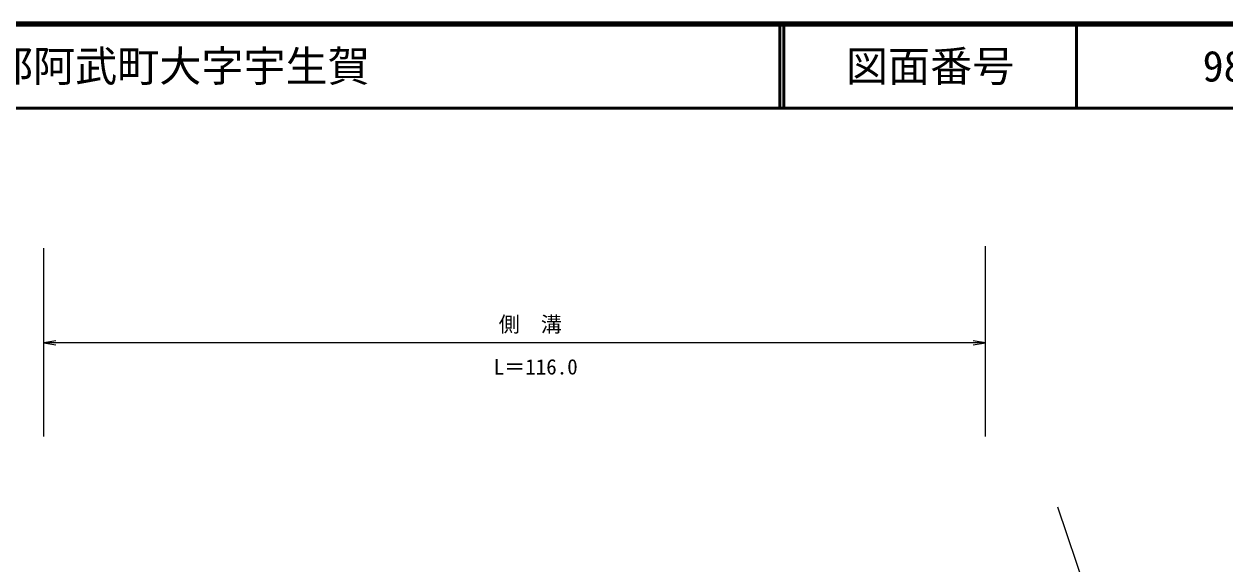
# Model space of a CAD drawing. Units: millimetres, scale not verified. Extents: x 40000 to 680000, y 20000 to 380000.
# Drawn here: x 418948 to 561660, y 315874 to 380000 of the extents above; entities that cross this region are included whole.
import ezdxf
from ezdxf.enums import TextEntityAlignment as Align

# ---------------------------------------------------------------- set-up
doc = ezdxf.new("R2010")
doc.units = ezdxf.units.MM
doc.header["$LTSCALE"] = 1000
for name, color, linetype, lineweight in [('M-BGD', 7, 'Continuous', 25), ('M-BMK-SRVR', 3, 'Continuous', 25), ('M-TTL', 2, 'Continuous', 140), ('M-TTL-LINE', 7, 'Continuous', 50), ('M-TTL-TXT', 7, 'Continuous', 13)]:
    doc.layers.add(name, color=color, linetype=linetype, lineweight=lineweight)
doc.styles.add('ＭＳ ゴシック', font='')
doc.styles.get('ＭＳ ゴシック').set_extended_font_data('MS Gothic')

# ---------------------------------------------------------------- blocks, each defined once
blk = doc.blocks.new('open_arrow')
at = {"color": 0, "linetype": 'Continuous', "lineweight": -2}
blk.add_lwpolyline([(7.5, 1.25), (0, 0), (7.5, -1.25)], dxfattribs=at)

msp = doc.modelspace()

# ---------------------------------------------------------------- linework, layer by layer
at = {"layer": 'M-BGD'}
for p, q in [((421291, 330993), (421291, 353379)), ((533202, 330993), (533202, 353602)), ((533202, 342128), (421291, 342128))]:
    msp.add_line(p, q, dxfattribs=at)
at = {"layer": 'M-BMK-SRVR'}
msp.add_line((541744, 322648), (552805, 289925), dxfattribs=at)
at = {"layer": 'M-TTL'}
msp.add_line((680000, 380000), (40000, 380000), dxfattribs=at)
at = {"layer": 'M-TTL-LINE'}
for p, q in [((508747, 380000), (508747, 370000)), ((509247, 380000), (509247, 370000)), ((543997, 380000), (543997, 370000)), ((40000, 370000), (680000, 370000))]:
    msp.add_line(p, q, dxfattribs=at)

# ---------------------------------------------------------------- block references
at = {"layer": 'M-BGD', "xscale": 193, "yscale": 193}
msp.add_blockref('open_arrow', (421291, 342128), dxfattribs=at)
at = {"layer": 'M-BGD', "xscale": 193, "yscale": 193, "rotation": 180}
msp.add_blockref('open_arrow', (533202, 342128), dxfattribs=at)

# ---------------------------------------------------------------- texts
at = {"layer": 'M-BGD', "style": 'ＭＳ ゴシック'}
for s, p in [('側\u3000溝', (475354, 342879)), ('L＝116.0', (474763, 337823))]:
    msp.add_text(s, height=1833, dxfattribs=at).set_placement(p, align=Align.BOTTOM_LEFT)
at = {"layer": 'M-TTL-TXT', "style": 'ＭＳ ゴシック'}
msp.add_text('阿武郡阿武町大字宇生賀', height=3666, dxfattribs=at).set_placement((405024, 375000), align=Align.MIDDLE_LEFT)
for s, p in [('図面番号', (526622, 375000)), ('98', (561497, 375000))]:
    msp.add_text(s, height=3666, dxfattribs=at).set_placement(p, align=Align.MIDDLE_CENTER)

doc.saveas('drawing.dxf')
